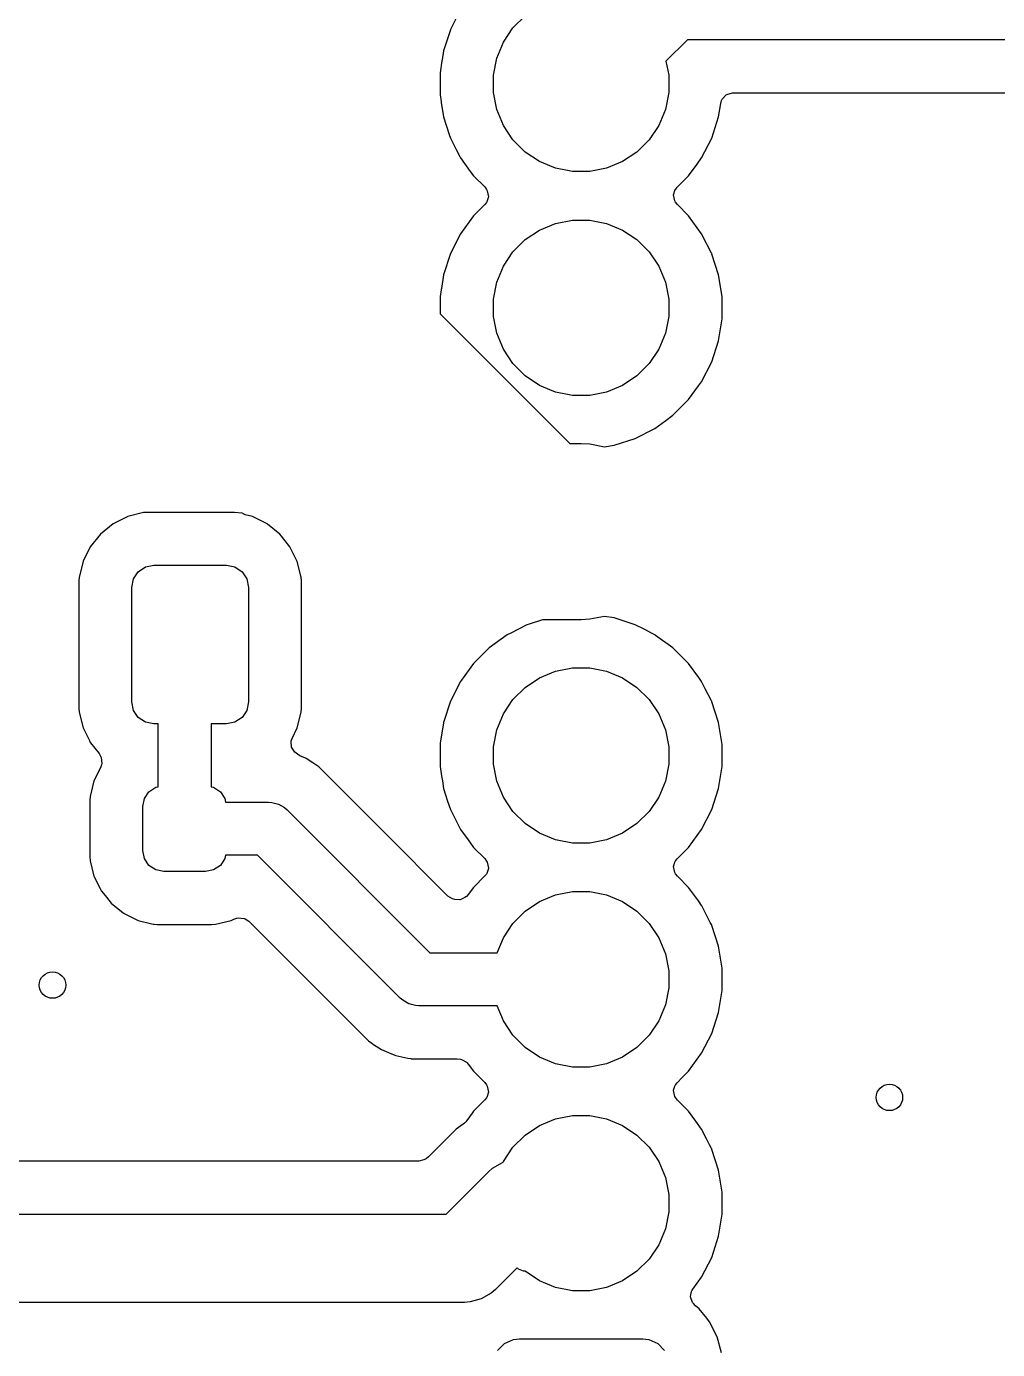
# Model space of a CAD drawing. Header units: inches. Extents: x 1.32 to 5.22, y -7.01 to -1.14.
# Drawn here: x 3.414 to 3.848, y -6.392 to -5.801 of the extents above; entities that cross this region are included whole.
import ezdxf

# ---------------------------------------------------------------- set-up
doc = ezdxf.new("R2010")
doc.units = ezdxf.units.IN
doc.header["$MEASUREMENT"] = 0
doc.layers.add('B.Cu', color=153, linetype='CONTINUOUS', true_color=0x4d7fc4)

msp = doc.modelspace()

# ---------------------------------------------------------------- linework, layer by layer
at = {"layer": 'B.Cu', "linetype": 'CONTINUOUS'}
for p, q in [((3.60654, -5.79568), (3.60306, -5.8025)), ((3.63098, -5.8018), (3.63644, -5.79634)), ((3.60302, -5.80258), (3.59996, -5.81202)), ((3.60306, -5.8025), (3.60302, -5.80258)), ((3.6267, -5.80821), (3.63098, -5.8018)), ((3.62374, -5.81534), (3.6267, -5.80821)), ((3.70894, -5.80709), (3.69936, -5.81667)), ((4.08633, -5.80709), (3.70894, -5.80709)), ((3.59996, -5.81202), (3.59933, -5.81596)), ((3.62224, -5.82291), (3.62374, -5.81534)), ((3.59926, -5.81642), (3.59841, -5.82181)), ((3.59933, -5.81596), (3.59926, -5.81642)), ((3.69936, -5.81667), (3.7006, -5.82291)), ((3.59841, -5.82181), (3.59841, -5.83173)), ((3.62224, -5.83063), (3.62224, -5.82291)), ((3.7006, -5.82291), (3.7006, -5.83063)), ((3.59841, -5.83173), (3.59888, -5.83472)), ((3.62374, -5.8382), (3.62224, -5.83063)), ((3.7006, -5.83063), (3.69909, -5.8382)), ((3.7245, -5.83366), (3.72633, -5.8316)), ((3.72633, -5.8316), (3.72655, -5.83147)), ((3.72655, -5.83147), (3.72913, -5.83073)), ((3.72913, -5.83073), (3.92948, -5.83073)), ((3.59888, -5.83472), (3.59893, -5.83506)), ((3.59893, -5.83506), (3.59996, -5.84153)), ((3.6267, -5.84533), (3.62374, -5.8382)), ((3.69909, -5.8382), (3.69614, -5.84533)), ((3.72288, -5.84153), (3.72383, -5.83554)), ((3.72383, -5.83554), (3.72424, -5.83421)), ((3.72424, -5.83421), (3.7245, -5.83366)), ((3.59996, -5.84153), (3.59996, -5.84153)), ((3.59996, -5.84153), (3.6025, -5.84935)), ((3.71981, -5.85096), (3.72288, -5.84153)), ((3.6025, -5.84935), (3.60302, -5.85096)), ((3.60302, -5.85096), (3.6056, -5.85602)), ((3.63098, -5.85175), (3.6267, -5.84533)), ((3.69614, -5.84533), (3.69185, -5.85175)), ((3.71531, -5.8598), (3.71981, -5.85096)), ((3.6056, -5.85602), (3.60725, -5.85925)), ((3.63644, -5.85721), (3.63098, -5.85175)), ((3.69185, -5.85175), (3.68639, -5.85721)), ((3.60725, -5.85925), (3.60752, -5.8598)), ((3.60752, -5.8598), (3.60752, -5.8598)), ((3.60752, -5.8598), (3.61193, -5.86586)), ((3.64286, -5.86149), (3.63644, -5.85721)), ((3.64999, -5.86445), (3.64286, -5.86149)), ((3.67998, -5.86149), (3.67285, -5.86445)), ((3.68639, -5.85721), (3.67998, -5.86149)), ((3.70948, -5.86782), (3.71324, -5.86265)), ((3.71324, -5.86265), (3.71531, -5.8598)), ((3.61193, -5.86586), (3.61335, -5.86782)), ((3.61335, -5.86782), (3.61335, -5.86782)), ((3.61335, -5.86782), (3.61335, -5.86782)), ((3.61335, -5.86782), (3.61836, -5.87282)), ((3.65756, -5.86595), (3.64999, -5.86445)), ((3.66528, -5.86595), (3.65756, -5.86595)), ((3.67285, -5.86445), (3.66528, -5.86595)), ((3.70651, -5.87079), (3.70948, -5.86782)), ((3.70948, -5.86782), (3.70948, -5.86782)), ((3.70948, -5.86782), (3.70948, -5.86782)), ((3.61836, -5.87282), (3.61919, -5.87394)), ((3.61919, -5.87394), (3.61948, -5.87448)), ((3.61948, -5.87448), (3.62007, -5.87716)), ((3.70277, -5.87631), (3.70353, -5.87402)), ((3.70353, -5.87402), (3.7037, -5.87376)), ((3.7037, -5.87376), (3.70435, -5.87295)), ((3.70435, -5.87295), (3.70651, -5.87079)), ((3.61848, -5.88059), (3.61335, -5.88572)), ((3.61914, -5.87978), (3.61848, -5.88059)), ((3.6193, -5.87953), (3.61914, -5.87978)), ((3.62006, -5.87723), (3.6193, -5.87953)), ((3.62007, -5.87716), (3.62006, -5.87723)), ((3.70277, -5.87638), (3.70277, -5.87631)), ((3.70335, -5.87907), (3.70277, -5.87638)), ((3.70365, -5.87961), (3.70335, -5.87907)), ((3.70448, -5.88072), (3.70365, -5.87961)), ((3.61335, -5.88572), (3.60752, -5.89375)), ((3.61335, -5.88572), (3.61335, -5.88572)), ((3.70948, -5.88572), (3.70448, -5.88072)), ((3.71337, -5.89108), (3.70948, -5.88572)), ((3.70948, -5.88572), (3.70948, -5.88572)), ((3.70948, -5.88572), (3.70948, -5.88572)), ((3.70948, -5.88572), (3.70948, -5.88572)), ((3.63644, -5.89634), (3.64286, -5.89205)), ((3.64286, -5.89205), (3.64999, -5.8891)), ((3.64999, -5.8891), (3.65756, -5.88759)), ((3.65756, -5.88759), (3.66528, -5.88759)), ((3.66528, -5.88759), (3.67285, -5.8891)), ((3.67285, -5.8891), (3.67998, -5.89205)), ((3.67998, -5.89205), (3.68639, -5.89634)), ((3.71531, -5.89375), (3.71337, -5.89108)), ((3.60752, -5.89375), (3.60302, -5.90258)), ((3.60752, -5.89375), (3.60752, -5.89375)), ((3.63098, -5.9018), (3.63644, -5.89634)), ((3.68639, -5.89634), (3.69185, -5.9018)), ((3.71751, -5.89806), (3.71531, -5.89375)), ((3.71779, -5.89862), (3.71751, -5.89806)), ((3.60302, -5.90258), (3.59996, -5.91202)), ((3.60302, -5.90258), (3.60302, -5.90258)), ((3.60302, -5.90258), (3.60302, -5.90258)), ((3.6267, -5.90821), (3.63098, -5.9018)), ((3.69185, -5.9018), (3.69614, -5.90821)), ((3.71968, -5.90233), (3.71779, -5.89862)), ((3.71972, -5.90239), (3.71968, -5.90233)), ((3.71979, -5.90254), (3.71972, -5.90239)), ((3.71983, -5.90262), (3.71979, -5.90254)), ((3.71987, -5.90277), (3.71983, -5.90262)), ((3.72288, -5.91202), (3.71987, -5.90277)), ((3.62374, -5.91534), (3.6267, -5.90821)), ((3.69614, -5.90821), (3.69909, -5.91534)), ((3.59996, -5.91202), (3.59898, -5.9182)), ((3.59996, -5.91202), (3.59996, -5.91202)), ((3.62224, -5.92291), (3.62374, -5.91534)), ((3.69909, -5.91534), (3.7006, -5.92291)), ((3.72443, -5.92181), (3.72288, -5.91202)), ((3.72288, -5.91202), (3.72288, -5.91202)), ((3.72288, -5.91202), (3.72288, -5.91202)), ((3.59889, -5.91874), (3.59841, -5.92181)), ((3.59841, -5.92181), (3.59841, -5.92946)), ((3.5989, -5.9187), (3.59889, -5.91874)), ((3.59898, -5.9182), (3.5989, -5.9187)), ((3.72443, -5.93173), (3.72443, -5.92181)), ((3.62224, -5.93063), (3.62224, -5.92291)), ((3.7006, -5.92291), (3.7006, -5.93063)), ((3.59841, -5.92946), (3.65635, -5.9874)), ((3.62374, -5.9382), (3.62224, -5.93063)), ((3.7006, -5.93063), (3.69909, -5.9382)), ((3.72288, -5.94153), (3.72443, -5.93173)), ((3.6267, -5.94533), (3.62374, -5.9382)), ((3.69909, -5.9382), (3.69614, -5.94533)), ((3.63098, -5.95175), (3.6267, -5.94533)), ((3.69614, -5.94533), (3.69185, -5.95175)), ((3.71981, -5.95096), (3.72288, -5.94153)), ((3.71531, -5.9598), (3.71981, -5.95096)), ((3.63644, -5.95721), (3.63098, -5.95175)), ((3.64286, -5.96149), (3.63644, -5.95721)), ((3.68639, -5.95721), (3.67998, -5.96149)), ((3.69185, -5.95175), (3.68639, -5.95721)), ((3.64999, -5.96445), (3.64286, -5.96149)), ((3.67998, -5.96149), (3.67285, -5.96445)), ((3.70948, -5.96782), (3.71396, -5.96165)), ((3.71396, -5.96165), (3.71531, -5.9598)), ((3.65756, -5.96595), (3.64999, -5.96445)), ((3.66528, -5.96595), (3.65756, -5.96595)), ((3.67285, -5.96445), (3.66528, -5.96595)), ((3.70247, -5.97483), (3.70948, -5.96782)), ((3.70948, -5.96782), (3.70948, -5.96782)), ((3.70948, -5.96782), (3.70948, -5.96782)), ((3.70948, -5.96782), (3.70948, -5.96782)), ((3.69937, -5.97708), (3.70247, -5.97483)), ((3.70247, -5.97483), (3.70247, -5.97483)), ((3.70247, -5.97483), (3.70247, -5.97483)), ((3.68561, -5.98517), (3.69444, -5.98066)), ((3.69444, -5.98066), (3.69937, -5.97708)), ((3.67617, -5.98823), (3.68561, -5.98517)), ((3.65635, -5.9874), (3.66142, -5.9874)), ((3.66142, -5.9874), (3.66528, -5.98759)), ((3.66528, -5.98759), (3.6719, -5.98891)), ((3.6719, -5.98891), (3.67617, -5.98823)), ((3.45885, -6.02006), (3.45233, -6.02329)), ((3.45886, -6.02006), (3.45885, -6.02006)), ((3.46593, -6.0183), (3.45886, -6.02006)), ((3.45886, -6.02006), (3.45886, -6.02006)), ((3.46709, -6.01822), (3.46593, -6.0183)), ((3.46756, -6.01819), (3.46709, -6.01822)), ((3.46709, -6.01822), (3.46709, -6.01822)), ((3.50586, -6.01819), (3.46756, -6.01819)), ((3.50627, -6.01822), (3.50586, -6.01819)), ((3.50586, -6.01819), (3.50586, -6.01819)), ((3.5065, -6.01823), (3.50627, -6.01822)), ((3.50627, -6.01822), (3.50627, -6.01822)), ((3.50999, -6.01847), (3.5065, -6.01823)), ((3.51133, -6.01925), (3.50999, -6.01847)), ((3.51457, -6.02006), (3.51133, -6.01925)), ((3.52109, -6.02329), (3.51457, -6.02006)), ((3.51457, -6.02006), (3.51457, -6.02006)), ((3.44666, -6.02786), (3.44209, -6.03353)), ((3.45233, -6.02329), (3.44666, -6.02786)), ((3.44666, -6.02786), (3.44666, -6.02786)), ((3.52111, -6.0233), (3.52109, -6.02329)), ((3.5212, -6.02337), (3.52111, -6.0233)), ((3.5213, -6.02346), (3.5212, -6.02337)), ((3.52131, -6.02347), (3.5213, -6.02346)), ((3.52677, -6.02786), (3.52131, -6.02347)), ((3.52754, -6.02881), (3.52677, -6.02786)), ((3.44209, -6.03353), (3.43886, -6.04005)), ((3.44209, -6.03353), (3.44209, -6.03353)), ((3.53133, -6.03353), (3.52754, -6.02881)), ((3.52754, -6.02881), (3.52754, -6.02881)), ((3.53295, -6.0368), (3.53133, -6.03353)), ((3.53133, -6.03353), (3.53133, -6.03353)), ((3.43886, -6.04006), (3.4371, -6.04713)), ((3.43886, -6.04005), (3.43886, -6.04006)), ((3.53457, -6.04006), (3.53295, -6.0368)), ((3.5359, -6.0454), (3.53457, -6.04006)), ((3.46138, -6.04791), (3.46351, -6.04471)), ((3.46351, -6.04471), (3.46671, -6.04258)), ((3.46671, -6.04258), (3.47047, -6.04183)), ((3.47047, -6.04183), (3.50295, -6.04183)), ((3.50295, -6.04183), (3.50672, -6.04258)), ((3.50672, -6.04258), (3.50991, -6.04471)), ((3.50991, -6.04471), (3.51205, -6.04791)), ((3.53622, -6.0467), (3.5359, -6.0454)), ((3.4371, -6.04713), (3.43699, -6.04876)), ((3.43699, -6.04876), (3.43699, -6.10577)), ((3.46063, -6.05167), (3.46138, -6.04791)), ((3.46063, -6.10285), (3.46063, -6.05167)), ((3.51205, -6.04791), (3.5128, -6.05167)), ((3.5128, -6.05167), (3.5128, -6.10285)), ((3.53633, -6.04713), (3.53622, -6.0467)), ((3.53644, -6.04876), (3.53633, -6.04713)), ((3.53644, -6.10577), (3.53644, -6.04876)), ((3.63723, -6.06838), (3.62996, -6.07208)), ((3.63817, -6.06807), (3.63723, -6.06838)), ((3.64411, -6.06614), (3.63817, -6.06807)), ((3.66142, -6.06614), (3.64411, -6.06614)), ((3.66528, -6.06595), (3.66142, -6.06614)), ((3.6719, -6.06463), (3.66528, -6.06595)), ((3.67617, -6.06531), (3.6719, -6.06463)), ((3.68466, -6.06807), (3.67617, -6.06531)), ((3.68561, -6.06838), (3.68466, -6.06807)), ((3.68992, -6.07057), (3.68561, -6.06838)), ((3.62839, -6.07288), (3.62037, -6.07871)), ((3.62996, -6.07208), (3.62839, -6.07288)), ((3.69287, -6.07208), (3.68992, -6.07057)), ((3.69443, -6.07287), (3.69287, -6.07208)), ((3.69444, -6.07288), (3.69443, -6.07287)), ((3.69474, -6.07309), (3.69444, -6.07288)), ((3.69475, -6.07311), (3.69474, -6.07309)), ((3.70247, -6.07871), (3.69475, -6.07311)), ((3.62037, -6.07871), (3.61335, -6.08572)), ((3.62037, -6.07871), (3.62037, -6.07871)), ((3.70948, -6.08572), (3.70247, -6.07871)), ((3.70247, -6.07871), (3.70247, -6.07871)), ((3.70247, -6.07871), (3.70247, -6.07871)), ((3.70247, -6.07871), (3.70247, -6.07871)), ((3.61335, -6.08572), (3.60752, -6.09375)), ((3.61335, -6.08572), (3.61335, -6.08572)), ((3.71399, -6.09193), (3.70948, -6.08572)), ((3.70948, -6.08572), (3.70948, -6.08572)), ((3.70948, -6.08572), (3.70948, -6.08572)), ((3.70948, -6.08572), (3.70948, -6.08572)), ((3.63644, -6.09634), (3.64286, -6.09205)), ((3.64286, -6.09205), (3.64999, -6.0891)), ((3.64999, -6.0891), (3.65756, -6.08759)), ((3.65756, -6.08759), (3.66528, -6.08759)), ((3.66528, -6.08759), (3.67285, -6.0891)), ((3.67285, -6.0891), (3.67998, -6.09205)), ((3.67998, -6.09205), (3.68639, -6.09634)), ((3.71531, -6.09375), (3.71399, -6.09193)), ((3.60752, -6.09375), (3.60302, -6.10258)), ((3.63098, -6.1018), (3.63644, -6.09634)), ((3.68639, -6.09634), (3.69185, -6.1018)), ((3.71694, -6.09695), (3.71531, -6.09375)), ((3.71968, -6.10233), (3.71694, -6.09695)), ((3.46138, -6.10662), (3.46063, -6.10285)), ((3.5128, -6.10285), (3.51205, -6.10662)), ((3.60302, -6.10258), (3.59996, -6.11202)), ((3.6267, -6.10821), (3.63098, -6.1018)), ((3.69185, -6.1018), (3.69614, -6.10821)), ((3.71972, -6.10239), (3.71968, -6.10233)), ((3.71979, -6.10254), (3.71972, -6.10239)), ((3.71983, -6.10262), (3.71979, -6.10254)), ((3.71987, -6.10277), (3.71983, -6.10262)), ((3.72288, -6.11202), (3.71987, -6.10277)), ((3.43699, -6.10577), (3.4371, -6.1074)), ((3.4371, -6.1074), (3.43886, -6.11447)), ((3.46351, -6.10981), (3.46138, -6.10662)), ((3.46671, -6.11195), (3.46351, -6.10981)), ((3.50991, -6.10981), (3.50672, -6.11195)), ((3.51205, -6.10662), (3.50991, -6.10981)), ((3.53457, -6.11447), (3.53633, -6.1074)), ((3.53633, -6.1074), (3.53644, -6.10577)), ((3.62374, -6.11534), (3.6267, -6.10821)), ((3.69614, -6.10821), (3.69909, -6.11534)), ((3.43886, -6.11447), (3.43886, -6.11447)), ((3.43886, -6.11447), (3.44168, -6.12016)), ((3.47047, -6.1127), (3.46671, -6.11195)), ((3.47244, -6.1127), (3.47047, -6.1127)), ((3.47244, -6.14075), (3.47244, -6.1127)), ((3.50295, -6.1127), (3.49606, -6.1127)), ((3.49606, -6.1127), (3.49606, -6.14075)), ((3.50672, -6.11195), (3.50295, -6.1127)), ((3.53224, -6.11916), (3.53457, -6.11447)), ((3.5999, -6.1124), (3.59852, -6.1211)), ((3.59996, -6.11202), (3.5999, -6.1124)), ((3.5999, -6.1124), (3.5999, -6.1124)), ((3.62224, -6.12291), (3.62374, -6.11534)), ((3.69909, -6.11534), (3.7006, -6.12291)), ((3.72443, -6.12181), (3.72288, -6.11202)), ((3.72288, -6.11202), (3.72288, -6.11202)), ((3.72288, -6.11202), (3.72288, -6.11202)), ((3.44168, -6.12016), (3.4421, -6.12101)), ((3.4421, -6.12101), (3.44217, -6.1211)), ((3.44217, -6.1211), (3.44226, -6.1212)), ((3.44226, -6.1212), (3.44599, -6.12584)), ((3.5318, -6.12051), (3.53184, -6.1203)), ((3.53194, -6.1231), (3.5318, -6.12051)), ((3.53184, -6.1203), (3.53224, -6.11916)), ((3.59852, -6.1211), (3.59841, -6.12181)), ((3.59841, -6.12181), (3.59841, -6.13173)), ((3.62224, -6.13063), (3.62224, -6.12291)), ((3.7006, -6.12291), (3.7006, -6.13063)), ((3.72443, -6.13173), (3.72443, -6.12181)), ((3.44599, -6.12584), (3.4467, -6.12704)), ((3.4467, -6.12704), (3.44693, -6.12761)), ((3.44693, -6.12761), (3.44723, -6.13034)), ((3.53352, -6.12536), (3.53194, -6.1231)), ((3.53462, -6.12624), (3.53352, -6.12536)), ((3.5358, -6.12694), (3.53462, -6.12624)), ((3.53829, -6.12796), (3.5358, -6.12694)), ((3.53839, -6.128), (3.53829, -6.12796)), ((3.53845, -6.12803), (3.53839, -6.128)), ((3.53845, -6.12804), (3.53845, -6.12803)), ((3.53845, -6.12803), (3.53845, -6.12803)), ((3.53845, -6.12803), (3.53845, -6.12803)), ((3.53845, -6.12803), (3.53845, -6.12803)), ((3.53845, -6.12803), (3.53845, -6.12803)), ((3.53845, -6.12803), (3.53845, -6.12803)), ((3.53846, -6.12804), (3.53845, -6.12804)), ((3.53864, -6.12816), (3.53846, -6.12804)), ((3.53846, -6.12804), (3.53846, -6.12804)), ((3.54149, -6.13006), (3.53864, -6.12816)), ((3.53864, -6.12816), (3.53864, -6.12816)), ((3.44669, -6.13224), (3.44375, -6.13816)), ((3.44712, -6.13093), (3.44669, -6.13224)), ((3.44723, -6.13034), (3.44712, -6.13093)), ((3.5433, -6.13127), (3.54149, -6.13006)), ((3.54425, -6.13191), (3.5433, -6.13127)), ((3.5433, -6.13127), (3.5433, -6.13127)), ((3.5433, -6.13127), (3.5433, -6.13127)), ((3.57314, -6.1608), (3.54425, -6.13191)), ((3.54425, -6.13191), (3.54425, -6.13191)), ((3.54425, -6.13191), (3.54425, -6.13191)), ((3.59841, -6.13173), (3.59906, -6.13585)), ((3.62374, -6.1382), (3.62224, -6.13063)), ((3.7006, -6.13063), (3.69909, -6.1382)), ((3.72288, -6.14153), (3.72443, -6.13173)), ((3.44375, -6.13816), (3.44202, -6.14513)), ((3.59906, -6.13585), (3.59942, -6.13816)), ((3.59942, -6.13816), (3.59996, -6.14153)), ((3.6267, -6.14533), (3.62374, -6.1382)), ((3.69909, -6.1382), (3.69614, -6.14533)), ((3.44202, -6.14513), (3.44191, -6.14674)), ((3.46555, -6.14961), (3.46626, -6.14603)), ((3.46626, -6.14603), (3.46829, -6.14299)), ((3.46829, -6.14299), (3.47132, -6.14097)), ((3.47132, -6.14097), (3.47244, -6.14075)), ((3.49606, -6.14075), (3.49718, -6.14097)), ((3.49718, -6.14097), (3.50021, -6.14299)), ((3.50021, -6.14299), (3.50224, -6.14603)), ((3.50224, -6.14603), (3.50256, -6.14764)), ((3.59996, -6.14153), (3.59996, -6.14153)), ((3.59996, -6.14153), (3.6018, -6.1472)), ((3.63098, -6.15175), (3.6267, -6.14533)), ((3.69614, -6.14533), (3.69185, -6.15175)), ((3.71981, -6.15096), (3.72288, -6.14153)), ((3.44191, -6.14674), (3.44191, -6.1722)), ((3.46555, -6.16929), (3.46555, -6.14961)), ((3.50256, -6.14764), (3.52165, -6.14764)), ((3.52165, -6.14764), (3.5232, -6.14774)), ((3.5232, -6.14774), (3.52617, -6.14854)), ((3.52617, -6.14854), (3.52884, -6.15008)), ((3.52884, -6.15008), (3.53001, -6.1511)), ((3.53001, -6.1511), (3.59387, -6.21496)), ((3.6018, -6.1472), (3.60302, -6.15096)), ((3.60302, -6.15096), (3.60752, -6.1598)), ((3.63644, -6.15721), (3.63098, -6.15175)), ((3.69185, -6.15175), (3.68639, -6.15721)), ((3.71531, -6.1598), (3.71981, -6.15096)), ((3.64286, -6.16149), (3.63644, -6.15721)), ((3.68639, -6.15721), (3.67998, -6.16149)), ((3.60194, -6.1896), (3.57314, -6.1608)), ((3.60752, -6.1598), (3.60752, -6.1598)), ((3.60752, -6.1598), (3.61094, -6.1645)), ((3.64999, -6.16445), (3.64286, -6.16149)), ((3.67998, -6.16149), (3.67285, -6.16445)), ((3.70948, -6.16782), (3.71531, -6.1598)), ((3.46626, -6.17287), (3.46555, -6.16929)), ((3.61094, -6.1645), (3.61335, -6.16782)), ((3.61335, -6.16782), (3.61335, -6.16782)), ((3.61335, -6.16782), (3.61335, -6.16782)), ((3.61335, -6.16782), (3.61836, -6.17282)), ((3.65756, -6.16595), (3.64999, -6.16445)), ((3.66528, -6.16595), (3.65756, -6.16595)), ((3.67285, -6.16445), (3.66528, -6.16595)), ((3.70663, -6.17067), (3.70948, -6.16782)), ((3.44191, -6.1722), (3.44192, -6.17229)), ((3.44192, -6.17229), (3.44201, -6.17361)), ((3.44201, -6.17361), (3.44201, -6.17371)), ((3.44201, -6.17371), (3.44202, -6.17377)), ((3.44202, -6.17377), (3.44375, -6.18075)), ((3.46829, -6.1759), (3.46626, -6.17287)), ((3.47132, -6.17793), (3.46829, -6.1759)), ((3.50021, -6.1759), (3.49718, -6.17793)), ((3.50224, -6.17287), (3.50021, -6.1759)), ((3.50256, -6.17126), (3.50224, -6.17287)), ((3.51676, -6.17126), (3.50256, -6.17126)), ((3.58062, -6.23512), (3.51676, -6.17126)), ((3.61836, -6.17282), (3.61919, -6.17394)), ((3.61919, -6.17394), (3.61948, -6.17448)), ((3.61948, -6.17448), (3.62007, -6.17716)), ((3.70277, -6.17631), (3.70353, -6.17402)), ((3.70353, -6.17402), (3.7037, -6.17376)), ((3.7037, -6.17376), (3.70435, -6.17295)), ((3.70435, -6.17295), (3.70663, -6.17067)), ((3.44375, -6.18075), (3.44381, -6.18085)), ((3.44381, -6.18085), (3.44695, -6.18718)), ((3.4749, -6.17864), (3.47132, -6.17793)), ((3.4936, -6.17864), (3.4749, -6.17864)), ((3.49718, -6.17793), (3.4936, -6.17864)), ((3.61848, -6.18059), (3.61335, -6.18572)), ((3.61914, -6.17978), (3.61848, -6.18059)), ((3.6193, -6.17953), (3.61914, -6.17978)), ((3.62006, -6.17723), (3.6193, -6.17953)), ((3.62007, -6.17716), (3.62006, -6.17723)), ((3.70277, -6.17637), (3.70277, -6.17631)), ((3.70277, -6.17638), (3.70277, -6.17637)), ((3.70335, -6.17907), (3.70277, -6.17638)), ((3.70365, -6.17961), (3.70335, -6.17907)), ((3.70448, -6.18072), (3.70365, -6.17961)), ((3.70948, -6.18572), (3.70448, -6.18072)), ((3.44695, -6.18718), (3.44702, -6.18727)), ((3.44702, -6.18727), (3.44702, -6.18727)), ((3.44702, -6.18727), (3.4471, -6.18737)), ((3.4471, -6.18737), (3.44873, -6.18939)), ((3.61231, -6.18716), (3.61116, -6.18874)), ((3.61335, -6.18572), (3.61231, -6.18716)), ((3.61231, -6.18716), (3.61231, -6.18716)), ((3.64999, -6.1891), (3.65756, -6.18759)), ((3.65756, -6.18759), (3.66528, -6.18759)), ((3.66528, -6.18759), (3.67285, -6.1891)), ((3.71215, -6.1894), (3.70948, -6.18572)), ((3.70948, -6.18572), (3.70948, -6.18572)), ((3.70948, -6.18572), (3.70948, -6.18572)), ((3.70948, -6.18572), (3.70948, -6.18572)), ((3.44873, -6.18939), (3.45091, -6.1921)), ((3.45091, -6.1921), (3.45144, -6.19276)), ((3.45144, -6.19276), (3.45144, -6.19276)), ((3.45144, -6.19276), (3.45144, -6.19276)), ((3.45144, -6.19276), (3.45682, -6.19709)), ((3.60402, -6.19083), (3.60194, -6.1896)), ((3.60499, -6.19112), (3.60402, -6.19083)), ((3.60727, -6.19123), (3.60499, -6.19112)), ((3.60742, -6.1912), (3.60727, -6.19123)), ((3.6095, -6.19027), (3.60742, -6.1912)), ((3.61019, -6.18974), (3.6095, -6.19027)), ((3.61116, -6.18874), (3.61019, -6.18974)), ((3.63644, -6.19634), (3.64286, -6.19205)), ((3.64286, -6.19205), (3.64999, -6.1891)), ((3.67285, -6.1891), (3.67998, -6.19205)), ((3.67998, -6.19205), (3.68639, -6.19634)), ((3.71339, -6.1911), (3.71215, -6.1894)), ((3.71355, -6.19132), (3.71339, -6.1911)), ((3.71418, -6.19219), (3.71355, -6.19132)), ((3.71531, -6.19375), (3.71418, -6.19219)), ((3.71418, -6.19219), (3.71418, -6.19219)), ((3.71544, -6.19401), (3.71531, -6.19375)), ((3.45682, -6.19709), (3.45692, -6.19718)), ((3.45692, -6.19718), (3.45707, -6.19729)), ((3.45707, -6.19729), (3.45729, -6.19739)), ((3.45729, -6.19739), (3.45847, -6.19797)), ((3.45847, -6.19797), (3.46346, -6.20044)), ((3.50626, -6.19984), (3.50758, -6.1994)), ((3.50758, -6.1994), (3.50819, -6.1993)), ((3.50819, -6.1993), (3.51092, -6.1996)), ((3.51092, -6.1996), (3.51092, -6.1996)), ((3.51092, -6.1996), (3.51132, -6.19977)), ((3.51132, -6.19977), (3.51288, -6.20082)), ((3.63098, -6.2018), (3.63644, -6.19634)), ((3.68639, -6.19634), (3.69185, -6.2018)), ((3.71917, -6.20132), (3.71544, -6.19401)), ((3.71544, -6.19401), (3.71544, -6.19401)), ((3.46346, -6.20044), (3.46959, -6.20197)), ((3.46959, -6.20197), (3.47024, -6.20213)), ((3.47024, -6.20213), (3.47035, -6.20216)), ((3.47035, -6.20216), (3.47043, -6.20218)), ((3.47043, -6.20218), (3.47045, -6.20218)), ((3.47045, -6.20218), (3.47059, -6.20219)), ((3.47059, -6.20219), (3.47203, -6.20228)), ((3.47203, -6.20228), (3.49647, -6.20228)), ((3.49647, -6.20228), (3.49808, -6.20217)), ((3.49808, -6.20217), (3.50505, -6.20044)), ((3.50505, -6.20044), (3.50626, -6.19984)), ((3.51288, -6.20082), (3.56638, -6.25431)), ((3.6267, -6.20821), (3.63098, -6.2018)), ((3.69185, -6.2018), (3.69614, -6.20821)), ((3.71968, -6.20233), (3.71917, -6.20132)), ((3.71972, -6.20239), (3.71968, -6.20233)), ((3.71979, -6.20254), (3.71972, -6.20239)), ((3.71983, -6.20262), (3.71979, -6.20254)), ((3.71987, -6.20277), (3.71983, -6.20262)), ((3.72288, -6.21202), (3.71987, -6.20277)), ((3.6239, -6.21496), (3.6267, -6.20821)), ((3.69614, -6.20821), (3.69909, -6.21534)), ((3.59387, -6.21496), (3.6239, -6.21496)), ((3.69909, -6.21534), (3.7006, -6.22291)), ((3.72443, -6.22181), (3.72288, -6.21202)), ((3.72288, -6.21202), (3.72288, -6.21202)), ((3.72288, -6.21202), (3.72288, -6.21202)), ((3.7006, -6.22291), (3.7006, -6.23063)), ((3.72443, -6.23173), (3.72443, -6.22181)), ((3.58179, -6.23614), (3.58062, -6.23512)), ((3.7006, -6.23063), (3.69909, -6.2382)), ((3.72288, -6.24153), (3.72443, -6.23173)), ((3.58446, -6.23768), (3.58179, -6.23614)), ((3.58743, -6.23848), (3.58446, -6.23768)), ((3.58898, -6.23858), (3.58743, -6.23848)), ((3.6239, -6.23858), (3.58898, -6.23858)), ((3.6267, -6.24533), (3.6239, -6.23858)), ((3.69909, -6.2382), (3.69614, -6.24533)), ((3.63098, -6.25175), (3.6267, -6.24533)), ((3.69614, -6.24533), (3.69185, -6.25175)), ((3.71981, -6.25096), (3.72288, -6.24153)), ((3.63644, -6.25721), (3.63098, -6.25175)), ((3.69185, -6.25175), (3.68639, -6.25721)), ((3.71531, -6.2598), (3.71981, -6.25096)), ((3.56638, -6.25431), (3.56793, -6.25535)), ((3.56793, -6.25535), (3.56794, -6.25535)), ((3.56794, -6.25535), (3.56806, -6.25543)), ((3.56806, -6.25543), (3.56806, -6.25543)), ((3.56806, -6.25543), (3.56806, -6.25544)), ((3.56806, -6.25544), (3.56806, -6.25544)), ((3.56806, -6.25544), (3.5685, -6.25573)), ((3.5685, -6.25573), (3.5685, -6.25573)), ((3.5685, -6.25573), (3.5685, -6.25573)), ((3.5685, -6.25573), (3.5687, -6.25586)), ((3.5687, -6.25586), (3.57218, -6.25819)), ((3.57218, -6.25819), (3.57218, -6.25819)), ((3.57218, -6.25819), (3.57541, -6.25953)), ((3.64286, -6.26149), (3.63644, -6.25721)), ((3.68639, -6.25721), (3.67998, -6.26149)), ((3.57541, -6.25953), (3.57541, -6.25953)), ((3.57541, -6.25953), (3.57675, -6.26008)), ((3.57675, -6.26008), (3.57864, -6.26086)), ((3.57864, -6.26086), (3.58397, -6.26192)), ((3.58397, -6.26192), (3.58537, -6.2622)), ((3.58537, -6.2622), (3.58546, -6.26222)), ((3.58546, -6.26222), (3.58548, -6.26222)), ((3.58548, -6.26222), (3.58548, -6.26222)), ((3.58548, -6.26222), (3.58548, -6.26222)), ((3.58548, -6.26222), (3.58548, -6.26222)), ((3.58548, -6.26222), (3.6061, -6.26222)), ((3.6061, -6.26222), (3.60747, -6.26242)), ((3.60747, -6.26242), (3.60801, -6.26258)), ((3.60801, -6.26258), (3.60832, -6.26267)), ((3.60832, -6.26267), (3.61029, -6.2638)), ((3.61029, -6.2638), (3.61042, -6.26393)), ((3.61042, -6.26393), (3.61102, -6.2646)), ((3.61102, -6.2646), (3.61334, -6.26781)), ((3.64999, -6.26445), (3.64286, -6.26149)), ((3.65756, -6.26595), (3.64999, -6.26445)), ((3.67285, -6.26445), (3.66528, -6.26595)), ((3.67998, -6.26149), (3.67285, -6.26445)), ((3.70948, -6.26782), (3.71531, -6.2598)), ((3.61334, -6.26781), (3.61335, -6.26782)), ((3.61335, -6.26782), (3.61335, -6.26782)), ((3.61335, -6.26782), (3.61836, -6.27282)), ((3.66528, -6.26595), (3.65756, -6.26595)), ((3.70435, -6.27295), (3.70665, -6.27065)), ((3.70665, -6.27065), (3.70948, -6.26782)), ((3.61836, -6.27282), (3.61919, -6.27394)), ((3.61919, -6.27394), (3.61948, -6.27448)), ((3.61948, -6.27448), (3.62007, -6.27716)), ((3.70277, -6.27631), (3.70353, -6.27402)), ((3.70277, -6.27638), (3.70277, -6.27631)), ((3.70335, -6.27907), (3.70277, -6.27638)), ((3.70353, -6.27402), (3.7037, -6.27376)), ((3.7037, -6.27376), (3.70435, -6.27295)), ((3.61848, -6.28059), (3.61608, -6.283)), ((3.61914, -6.27978), (3.61848, -6.28059)), ((3.6193, -6.27953), (3.61914, -6.27978)), ((3.62006, -6.27723), (3.6193, -6.27953)), ((3.62007, -6.27716), (3.62006, -6.27723)), ((3.70365, -6.27961), (3.70335, -6.27907)), ((3.70448, -6.28072), (3.70365, -6.27961)), ((3.70948, -6.28572), (3.70448, -6.28072)), ((3.61275, -6.28655), (3.61035, -6.28985)), ((3.61335, -6.28572), (3.61275, -6.28655)), ((3.61608, -6.283), (3.61335, -6.28572)), ((3.61335, -6.28572), (3.61335, -6.28572)), ((3.64999, -6.2891), (3.65756, -6.28759)), ((3.65756, -6.28759), (3.66528, -6.28759)), ((3.66528, -6.28759), (3.67285, -6.2891)), ((3.71271, -6.29016), (3.70948, -6.28572)), ((3.70948, -6.28572), (3.70948, -6.28572)), ((3.70948, -6.28572), (3.70948, -6.28572)), ((3.70948, -6.28572), (3.70948, -6.28572)), ((3.60563, -6.29372), (3.59323, -6.30612)), ((3.60874, -6.29147), (3.60563, -6.29372)), ((3.60563, -6.29372), (3.60563, -6.29372)), ((3.60932, -6.29097), (3.60874, -6.29147)), ((3.60986, -6.29043), (3.60932, -6.29097)), ((3.61035, -6.28985), (3.60986, -6.29043)), ((3.63644, -6.29634), (3.64286, -6.29205)), ((3.64286, -6.29205), (3.64999, -6.2891)), ((3.67285, -6.2891), (3.67998, -6.29205)), ((3.67998, -6.29205), (3.68639, -6.29634)), ((3.71531, -6.29375), (3.71271, -6.29016)), ((3.71746, -6.29796), (3.71531, -6.29375)), ((3.63098, -6.3018), (3.63644, -6.29634)), ((3.68639, -6.29634), (3.69185, -6.3018)), ((3.71888, -6.30075), (3.71746, -6.29796)), ((3.59323, -6.30612), (3.59212, -6.30696)), ((3.6267, -6.30821), (3.63098, -6.3018)), ((3.69185, -6.3018), (3.69614, -6.30821)), ((3.71968, -6.30233), (3.71888, -6.30075)), ((3.71972, -6.30239), (3.71968, -6.30233)), ((3.71979, -6.30254), (3.71972, -6.30239)), ((3.71983, -6.30262), (3.71979, -6.30254)), ((3.71987, -6.30277), (3.71983, -6.30262)), ((3.72288, -6.31202), (3.71987, -6.30277)), ((3.58887, -6.30805), (3.3226, -6.30805)), ((3.59121, -6.30745), (3.58887, -6.30805)), ((3.59212, -6.30696), (3.59121, -6.30745)), ((3.61994, -6.31285), (3.62187, -6.31115)), ((3.62187, -6.31115), (3.62633, -6.30859)), ((3.62633, -6.30859), (3.62657, -6.30852)), ((3.62657, -6.30852), (3.6267, -6.30821)), ((3.69614, -6.30821), (3.69909, -6.31534)), ((3.72443, -6.32181), (3.72288, -6.31202)), ((3.72288, -6.31202), (3.72288, -6.31202)), ((3.72288, -6.31202), (3.72288, -6.31202)), ((3.6011, -6.33169), (3.61994, -6.31285)), ((3.69909, -6.31534), (3.7006, -6.32291)), ((3.7006, -6.32291), (3.7006, -6.33063)), ((3.72443, -6.33173), (3.72443, -6.32181)), ((3.31344, -6.33169), (3.6011, -6.33169)), ((3.7006, -6.33063), (3.69909, -6.3382)), ((3.72288, -6.34153), (3.72443, -6.33173)), ((3.69909, -6.3382), (3.69614, -6.34533)), ((3.71981, -6.35096), (3.72288, -6.34153)), ((3.69614, -6.34533), (3.69185, -6.35175)), ((3.69185, -6.35175), (3.68639, -6.35721)), ((3.71531, -6.3598), (3.71981, -6.35096)), ((3.63286, -6.35561), (3.62317, -6.3653)), ((3.63353, -6.35629), (3.63286, -6.35561)), ((3.63566, -6.35717), (3.63353, -6.35629)), ((3.63641, -6.35717), (3.63566, -6.35717)), ((3.63644, -6.35721), (3.63641, -6.35717)), ((3.64286, -6.36149), (3.63644, -6.35721)), ((3.68639, -6.35721), (3.67998, -6.36149)), ((3.64999, -6.36445), (3.64286, -6.36149)), ((3.65756, -6.36595), (3.64999, -6.36445)), ((3.67285, -6.36445), (3.66528, -6.36595)), ((3.67998, -6.36149), (3.67285, -6.36445)), ((3.71092, -6.36599), (3.71139, -6.3652)), ((3.71139, -6.3652), (3.71531, -6.3598)), ((3.60925, -6.37106), (3.31344, -6.37106)), ((3.61182, -6.37089), (3.60925, -6.37106)), ((3.61679, -6.36956), (3.61182, -6.37089)), ((3.61182, -6.37089), (3.61182, -6.37089)), ((3.62124, -6.367), (3.61679, -6.36956)), ((3.62317, -6.3653), (3.62124, -6.36699)), ((3.62124, -6.36699), (3.62124, -6.367)), ((3.66528, -6.36595), (3.65756, -6.36595)), ((3.71038, -6.3684), (3.71084, -6.36615)), ((3.71038, -6.36854), (3.71038, -6.3684)), ((3.71124, -6.37115), (3.71038, -6.36854)), ((3.71084, -6.36615), (3.71092, -6.36599)), ((3.71159, -6.37165), (3.71124, -6.37115)), ((3.71254, -6.37267), (3.71159, -6.37165)), ((3.71418, -6.37401), (3.71254, -6.37267)), ((3.71758, -6.3782), (3.71418, -6.37401)), ((3.71887, -6.3798), (3.71758, -6.3782)), ((3.72001, -6.38203), (3.71887, -6.3798)), ((3.72034, -6.38268), (3.72001, -6.38203)), ((3.72001, -6.38203), (3.72001, -6.38203)), ((3.72226, -6.38644), (3.72034, -6.38268)), ((3.62718, -6.38947), (3.63115, -6.38772)), ((3.63115, -6.38772), (3.63386, -6.3874)), ((3.63386, -6.3874), (3.68898, -6.3874)), ((3.68898, -6.3874), (3.69168, -6.38772)), ((3.69168, -6.38772), (3.69565, -6.38947)), ((3.72419, -6.39364), (3.72226, -6.38644)), ((3.62411, -6.39254), (3.62718, -6.38947)), ((3.69565, -6.38947), (3.69872, -6.39254))]:
    msp.add_line(p, q, dxfattribs=at)
at = {"layer": 'B.Cu'}
for centre in [(3.4252, -6.22933), (3.79921, -6.27953)]:
    msp.add_circle(centre, 0.00591, dxfattribs=at)

doc.saveas('drawing.dxf')
